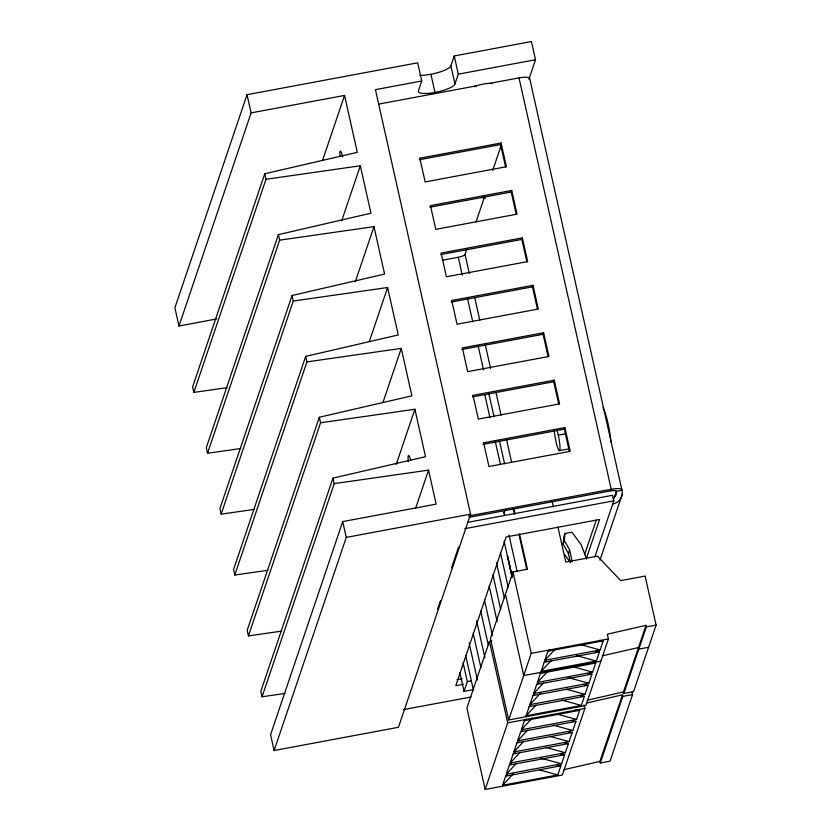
<?xml version="1.0" encoding="UTF-8"?>
<svg xmlns="http://www.w3.org/2000/svg" width="831" height="831" viewBox="0 0 831 831"><rect width="100%" height="100%" fill="white"/><g stroke="black" fill="none" stroke-linecap="round" stroke-linejoin="round"><path stroke-width="1.25" d="M570.263 561.746L568.404 553.446L563.138 544.139L563.782 537.013L564.987 533.46L571.977 532.152L581.129 544.658L586.561 558.899M563.138 544.139L564.342 540.586L564.987 533.46M528.911 79.215L535.507 59.728L531.425 41.55L454.235 55.978L458.307 74.156L454.962 84.035A18.791 4.55 -12.6 0 1 434.997 92.449A18.791 4.55 -12.6 0 1 418.398 90.87L421.743 80.991L417.671 62.813L247.036 94.703L174.894 307.823L178.977 326.001L216.86 318.917M178.977 326.001L251.107 112.881L247.036 94.703M251.107 112.881L344.553 95.42L357.309 152.343L264.757 173.752L192.615 386.872L193.862 392.409L226.998 387.661M193.862 392.409L265.993 179.288L264.757 173.752M265.993 179.288L360.322 165.774L370.958 213.214L278.395 234.622L206.265 447.743L207.501 453.279L240.647 448.532M207.501 453.279L279.642 240.159L278.395 234.622M322.584 160.331L344.553 95.42M279.642 240.159L373.971 226.645L384.597 274.085L292.045 295.504L219.903 508.614L221.15 514.15L254.286 509.403M221.15 514.15L293.281 301.03L292.045 295.504M341.666 220.89L360.322 165.774M293.281 301.03L387.61 287.516L398.246 334.955L305.683 356.374L233.553 569.484L234.789 575.021L267.935 570.274M234.789 575.021L306.93 361.901L305.683 356.374M355.315 281.761L373.971 226.645M306.93 361.901L401.259 348.386L411.885 395.826L319.333 417.245L247.191 630.355L248.438 635.892L281.584 631.145M248.438 635.892L320.569 422.771L319.333 417.245M454.962 84.035L450.89 65.857L454.235 55.978M419.842 158.202L419.312 159.749L500.563 144.563L501.093 143.015L419.842 158.202L425.15 181.916L506.411 166.73L501.093 143.015M369.369 341.416L387.61 287.516M320.569 422.771L414.898 409.257L425.534 456.697L332.971 478.116L260.841 691.226L262.077 696.762L285.023 693.47M262.077 696.762L334.218 483.642L332.971 478.116M430.468 205.631L429.939 207.189L511.2 192.003L511.719 190.444L430.468 205.631L435.787 229.346L517.038 214.159L511.719 190.444M334.218 483.642L428.547 470.128L436.161 504.126L342.725 521.588L270.584 734.708L274.126 750.518L398.454 727.281L470.585 514.16L375.435 89.655L421.743 80.991M383.018 402.287L401.259 348.386M274.126 750.518L346.267 537.397L342.725 521.588M484.058 195.991L483.227 198.432L485.501 198.007M492.721 170.397L501.384 144.802M469.297 273.409L465.038 254.421L467.074 248.386M476.059 221.856L484.224 197.726M396.242 464.373L414.898 409.257M415.697 508.105L428.547 470.128M526.864 261.9L521.826 239.432L522.356 237.874L441.105 253.06L446.413 276.785L527.675 261.588L522.356 237.874M472.995 395.359L472.475 396.917L553.726 381.73L554.256 380.172L472.995 395.359L478.313 419.073L559.564 403.887L554.256 380.172M537.501 309.329L532.463 286.861L532.993 285.313L451.732 300.5L457.05 324.215L538.301 309.028L532.993 285.313M483.632 442.788L483.102 444.346L564.353 429.16L564.883 427.601L483.632 442.788L488.94 466.503L570.201 451.316L564.883 427.601M437.47 609.362L440.368 600.803M451.545 567.802L458.577 547.016M548.128 356.759L543.09 334.291L543.619 332.743L462.368 347.929L467.676 371.644L548.938 356.457L543.619 332.743M472.912 689.699L464.02 691.361L467.334 681.586L463.106 662.764M491.859 640.981L489.449 641.428L466.908 708.022L485.159 789.45L562.348 775.022L584.889 708.428L584.1 704.865M519.552 534.084L527.436 569.235L512.966 571.946L490.425 638.54L508.676 719.968L585.865 705.54L608.406 638.935L607.347 634.198L645.999 625.327L646.352 626.906L623.811 693.501L633.554 691.683L656.106 625.089L645.116 576.07L620.736 580.63L597.468 556.147L565.786 562.068L557.902 526.916M485.159 789.45L507.699 722.856L489.449 641.428M508.676 719.968L531.217 653.363L512.966 571.946M568.404 553.446L569.599 549.893L564.342 540.586M557.05 765.341L560.894 765.829L557.809 774.939L502.558 785.264L505.643 776.164L507.44 774.575M560.811 754.236L564.654 754.735L561.569 763.834L506.318 774.16L509.393 765.06L511.2 763.471M564.571 743.132L568.404 743.631L565.329 752.73L510.068 763.066L513.153 753.956L514.96 752.367M568.321 732.038L572.164 732.537L569.079 741.636L513.828 751.962L516.913 742.862L518.721 741.273M572.081 720.934L575.925 721.433L572.839 730.532L517.588 740.868L520.663 731.758L522.47 730.169M575.841 709.84L579.674 710.339L576.6 719.438L521.349 729.763L524.423 720.664L526.231 719.075M580.568 695.848L584.411 696.347L581.336 705.446L526.075 715.782L529.16 706.672L530.967 705.083M584.328 684.754L588.171 685.253L585.086 694.352L529.835 704.678L532.92 695.578L534.717 693.989M588.088 673.65L591.921 674.149L588.847 683.248L533.595 693.573L536.67 684.474L538.478 682.885M591.838 662.556L595.682 663.045L592.607 672.154L537.345 682.48L540.43 673.38L542.238 671.791M595.598 651.452L599.442 651.951L596.357 661.05L541.106 671.375L544.191 662.276L545.988 660.687M599.359 640.348L603.202 640.846L600.117 649.956L544.866 660.281L547.941 651.182L549.748 649.593M584.598 554.526L596.253 520.113M586.26 558.837L599.567 519.5L506.131 536.961L455.783 685.7L463.355 684.287M469.318 517.266L610.692 490.841L611.221 489.282L519.001 77.896L489.428 83.422M613.797 498.745L616.301 491.37L621.983 490.311L529.773 78.914A12.195 2.95 -12.6 0 0 519.001 77.896M594.83 556.895L613.808 500.823L612.561 495.297L467.365 522.429M599.961 560.125L622.107 494.715M632.017 692.057L632.578 694.571L610.037 761.165L600.294 762.993L599.93 761.404L622.481 694.809L586.322 703.109M623.811 693.501L623.458 691.922L645.999 625.327M600.294 762.993L622.835 696.388L622.481 694.809M544.866 660.281L554.931 649.551M541.106 671.375L551.171 660.645M537.345 682.48L547.411 671.749M533.595 693.573L543.661 682.843M529.835 704.678L540.742 693.054M526.075 715.782L536.14 705.041M521.349 729.763L532.245 718.14M517.588 740.868L527.654 730.127M513.828 751.962L523.894 741.231M510.068 763.066L520.144 752.335M506.318 774.16L516.383 763.429M502.558 785.264L513.465 773.64M602.33 655.825L638.478 647.526L638.831 649.104L648.585 647.287M587.299 700.221L623.458 691.922M563.782 769.703L599.93 761.404M458.307 74.156L535.507 59.728M378.853 104.083L476.423 85.853M440.575 254.618L521.826 239.432M442.269 260.259L458.286 257.267A6.347 1.537 -12.6 0 0 465.038 254.421M451.212 302.048L532.463 286.861M461.839 349.477L543.09 334.291M558.266 435.122L565.755 433.73M559.346 450.662L569.328 448.802M346.267 537.397L470.585 514.16M468.57 515.947L611.221 489.282A12.195 2.95 -12.6 0 1 621.983 490.311A12.195 11.696 18.7 0 1 612.707 504.064M464.789 528.682L613.808 500.823M646.352 626.906L656.106 625.089M531.217 653.363L608.406 638.935M547.941 651.182L603.202 640.846M544.191 662.276L599.442 651.951M457.071 679.696L462.119 678.75M467.334 681.586L471.135 680.88M600.896 661.144L523.707 675.572L505.456 594.144M540.43 673.38L595.682 663.045M536.67 684.474L591.921 674.149M403.544 709.601L471.052 696.991M532.92 695.578L588.171 685.253M529.16 706.672L584.411 696.347M622.835 696.388L632.578 694.571M507.699 722.856L584.889 708.428M524.423 720.664L579.674 710.339M520.663 731.758L575.925 721.433M516.913 742.862L572.164 732.537M513.153 753.956L568.404 743.631M509.393 765.06L564.654 754.735M505.643 776.164L560.894 765.829M580.557 644.586L600.117 649.956M576.797 655.68L596.357 661.05M573.037 666.784L592.607 672.154M568.061 677.545L588.847 683.248M566.752 689.315L585.086 694.352M561.766 700.086L581.336 705.446M558.255 714.4L576.6 719.438M553.28 725.172L572.839 730.532M549.52 736.266L569.079 741.636M545.759 747.37L565.329 752.73M540.784 758.132L561.569 763.834M539.475 769.901L557.809 774.939M564.457 554.36L570.565 562.691M500.563 144.563L505.601 167.031M511.2 192.003L516.238 214.471M553.726 381.73L558.764 404.198M564.353 429.16L569.391 451.628M569.599 549.893L572.258 561.756M552.272 501.81L553.404 506.827M430.915 74.271L434.997 92.449M474.688 297.456L479.788 320.247M485.179 344.294L490.57 368.351M495.962 392.398L501.072 415.178M506.463 439.235L511.574 462.015M458.286 257.267L462.265 274.988M467.656 299.035L472.766 321.826M478.147 345.873L483.538 369.92M488.929 393.977L494.04 416.757M499.431 440.804L504.542 463.594M513.641 507.72L515.043 513.994M513.226 508.936L514.358 513.963M518.856 534.053L526.74 569.204M484.847 394.891L489.947 417.661M495.338 441.697L500.439 464.467M503.96 512.675L504.521 515.168M509.008 535.164L517.183 571.655M512.187 577.181L504.095 541.189M508.167 587.102L500.439 552.615M504.417 598.206L496.408 562.483M500.657 609.3L492.928 574.813M497.177 621.64L489.168 585.917M492.44 635.622L484.431 599.899M488.41 645.49L480.682 611.003M484.93 657.82L476.641 620.871M480.9 667.688L473.161 633.201M477.42 680.018L469.131 643.069M473.379 689.886L465.651 655.399M459.803 672.539L464.02 691.361M512.166 576.984L507.388 555.524L512.073 576.631M504.77 513.911A21.71 5.256 -12.6 0 1 506.183 509.735M613.112 497.987A6.347 6.087 18.7 0 0 616.301 491.37A6.347 1.537 -12.6 0 0 610.692 490.841M556.926 430.022A12.527 1.776 79.4 0 1 559.98 446.839A12.527 1.776 79.4 0 1 557.705 447.836A12.527 1.776 79.4 0 1 554.339 431.154M602.963 407.761A22.967 3.251 79.4 0 1 610.972 442.435M340.004 156.384A10.439 1.475 79.4 0 1 340.398 151.149A10.439 1.475 79.4 0 1 342.756 156.882M408.333 461.693A10.439 1.475 79.4 0 1 408.468 455.523A10.439 1.475 79.4 0 1 410.753 460.374M474.169 86.663A12.527 3.033 -12.6 0 1 492.16 83.547M450.89 65.857A18.791 4.55 -12.6 0 1 438.945 72.318A18.791 4.55 -12.6 0 1 419.769 75.309"/></g></svg>
